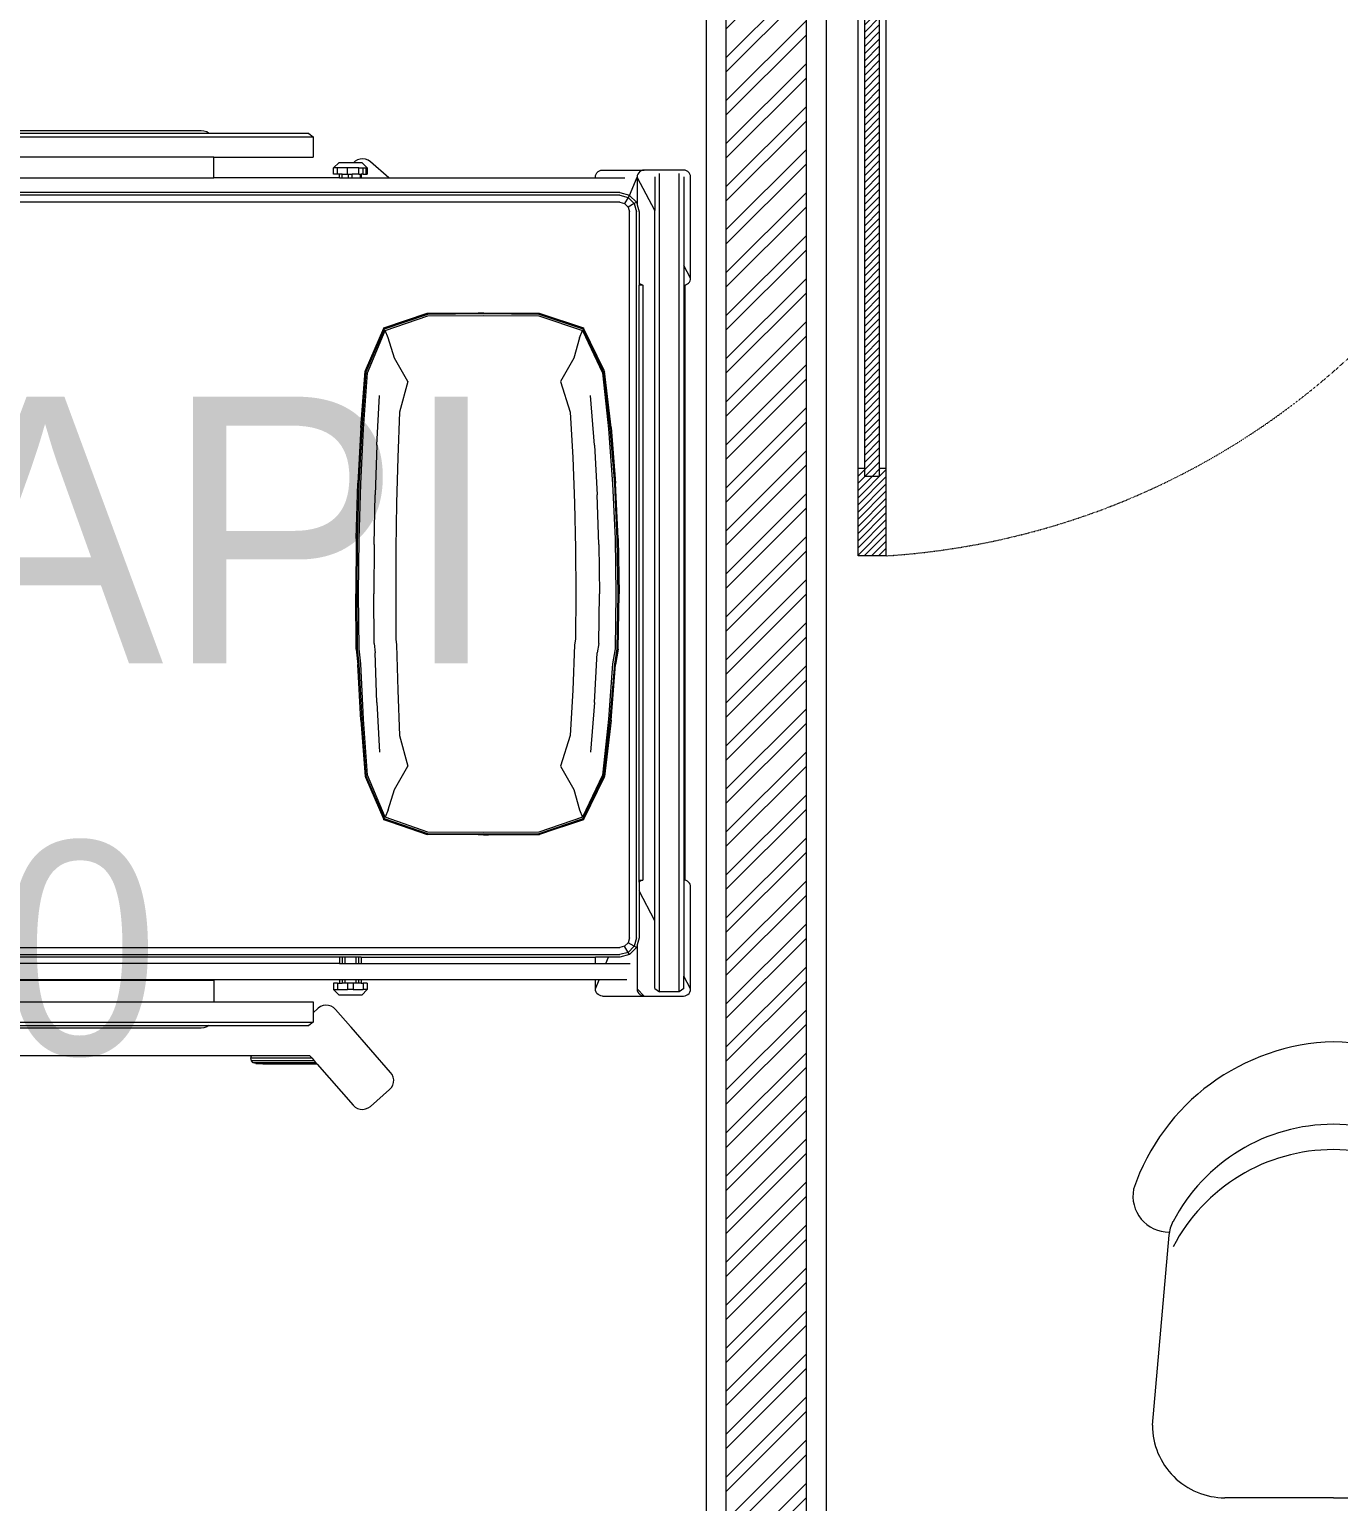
# Model space of a CAD drawing. Header units: millimetres. Extents: x -280308 to 6402717, y -14 to 2073074.
# Drawn here: x 39692 to 41331, y 738794 to 740638 of the extents above; entities that cross this region are included whole.
import ezdxf

# ---------------------------------------------------------------- set-up
doc = ezdxf.new("R2010")
doc.units = ezdxf.units.MM
doc.linetypes.add('ACAD_ISO03W100', pattern=[30, 12, -18])
doc.layers.get('0').update_dxf_attribs({"lineweight": 0})
for name, color, linetype, lineweight in [('_Door & Window', 1, 'Continuous', 0), ('A-ALINE-3', 111, 'Continuous', 15), ('A-ALINE-6', 117, 'Continuous', 9), ('A-Furn', 250, 'Continuous', 0), ('A-FURN-EQPM', 177, 'Continuous', 0)]:
    doc.layers.add(name, color=color, linetype=linetype, lineweight=lineweight)
doc.layers.add('A-FILL-1', color=7, linetype='Continuous', lineweight=0, true_color=0x454545)
doc.layers.add('A-TEXT', color=254, linetype='Continuous')
doc.layers.add('FURNITURE', color=26, linetype='Continuous')
doc.styles.add('Annotative', font='arial.ttf', dxfattribs={"height": 1.25})
doc.styles.add('CENTURY', font='GOTHIC.TTF')
pattern_1 = [(135, (51.1804, 3e-10), (-4.490128, -4.490128), [])]

# ---------------------------------------------------------------- blocks, each defined once
blk = doc.blocks.new('A$C89b419f8')
at = {"color": 0, "linetype": 'ByBlock', "lineweight": -2}
for p, q in [((478, 1328.6), (472.7, 1324.5)), ((478, 1328.6), (603.3, 1328.6)), ((603.3, 1328.6), (606.1, 1330.5)), ((603.3, 1328.6), (1124.3, 1328.6)), ((606.1, 1330.5), (609.5, 1331.7)), ((609.5, 1331.7), (613.1, 1332.1)), ((613.1, 1332.1), (1114.4, 1332.1)), ((1221.1, 1324.5), (472.7, 1324.5)), ((472.7, 1324.5), (472.7, 1299)), ((378.1, 1272.9), (401.1, 1293)), ((401.1, 1293), (404, 1295)), ((404, 1295), (407.2, 1296.3)), ((412, 1292.3), (405.1, 1285.5)), ((407.2, 1296.3), (410.5, 1296.8)), ((410.5, 1296.8), (413.9, 1296.6)), ((422, 1292.3), (412, 1292.3)), ((413.9, 1296.6), (417.1, 1295.6)), ((417.1, 1295.6), (420.1, 1293.9)), ((420.1, 1293.9), (422, 1292.3)), ((440.2, 1292.3), (422, 1292.3)), ((447.1, 1285.5), (440.2, 1292.3)), ((597.2, 1299), (472.7, 1299)), ((597.2, 1299), (1130.4, 1299)), ((597.2, 1272.9), (597.2, 1299)), ((0, 1273.9), (0.2, 1275.9)), ((0, 1147.5), (0, 1273.9)), ((0.2, 1275.9), (0.9, 1277.8)), ((0.9, 1277.8), (1.9, 1279.4)), ((1.9, 1279.4), (3.3, 1280.8)), ((3.3, 1280.8), (5, 1281.8)), ((5, 1281.8), (6.8, 1282.5)), ((6.8, 1282.5), (8.9, 1282.7)), ((8.4, 1274.2), (8.4, 1163.4)), ((8.9, 1282.7), (58.1, 1282.7)), ((14.2, 253.4), (14.2, 1278.7)), ((39.1, 253.4), (39.1, 1278.7)), ((44.8, 1274.2), (44.8, 1232.1)), ((44.8, 1232.1), (66.5, 1272.9)), ((58.1, 1282.7), (60.2, 1282.5)), ((110.4, 1282.7), (58.1, 1282.7)), ((60.2, 1282.5), (62, 1281.8)), ((62, 1281.8), (63.7, 1280.8)), ((63.7, 1280.8), (65, 1279.4)), ((65, 1279.4), (66.1, 1277.8)), ((66.1, 1277.8), (66.8, 1275.9)), ((66.5, 1272.9), (67, 1273.9)), ((66.6, 1272.9), (66.5, 1272.9)), ((66.8, 1275.9), (67, 1273.9)), ((67, 1273.9), (67, 1239.3)), ((76.4, 1251), (67, 1273.9)), ((119.2, 1272.9), (82.3, 1272.9)), ((112.4, 1282.5), (110.4, 1282.7)), ((114.3, 1281.8), (112.4, 1282.5)), ((115.9, 1280.8), (114.3, 1281.8)), ((117.3, 1279.4), (115.9, 1280.8)), ((118.3, 1277.8), (117.3, 1279.4)), ((119, 1275.9), (118.3, 1277.8)), ((119.2, 1273.9), (119, 1275.9)), ((119.2, 1272.9), (119.2, 1273.9)), ((378.1, 1272.9), (119.2, 1272.9)), ((412.6, 1272.9), (378.1, 1272.9)), ((406.4, 1285.5), (405.1, 1285.5)), ((405.1, 1285.5), (405.1, 1277.5)), ((406.4, 1277.5), (405.1, 1277.5)), ((406.4, 1277.5), (406.4, 1285.5)), ((410, 1285.5), (406.4, 1285.5)), ((410, 1277.5), (406.4, 1277.5)), ((410, 1277.5), (410, 1285.5)), ((415.6, 1285.5), (410, 1285.5)), ((410, 1277.5), (412.6, 1277.5)), ((413.4, 1277.5), (412.6, 1277.5)), ((412.6, 1277.5), (412.6, 1272.9)), ((413.4, 1272.9), (412.6, 1272.9)), ((415.6, 1277.5), (413.4, 1277.5)), ((413.4, 1272.9), (413.4, 1277.5)), ((423.8, 1272.9), (413.4, 1272.9)), ((415.6, 1285.5), (429.8, 1285.5)), ((415.6, 1277.5), (415.6, 1285.5)), ((415.6, 1277.5), (423.8, 1277.5)), ((428.5, 1277.5), (423.8, 1277.5)), ((423.8, 1272.9), (423.8, 1277.5)), ((428.5, 1272.9), (423.8, 1272.9)), ((429.8, 1277.5), (428.5, 1277.5)), ((428.5, 1272.9), (428.5, 1277.5)), ((436.5, 1272.9), (428.5, 1272.9)), ((429.8, 1285.5), (442.2, 1285.5)), ((429.8, 1277.5), (429.8, 1285.5)), ((436.5, 1277.5), (429.8, 1277.5)), ((436.5, 1277.5), (439.6, 1277.5)), ((436.5, 1272.9), (436.5, 1277.5)), ((439.6, 1272.9), (436.5, 1272.9)), ((439.6, 1272.9), (439.6, 1277.5)), ((439.6, 1277.5), (442.2, 1277.5)), ((439.6, 1272.9), (597.2, 1272.9)), ((442.2, 1285.5), (447.1, 1285.5)), ((442.2, 1277.5), (442.2, 1285.5)), ((442.2, 1277.5), (447.1, 1277.5)), ((447.1, 1277.5), (447.1, 1285.5)), ((1130.4, 1272.9), (597.2, 1272.9)), ((88.7, 1254.5), (76.7, 1251.2)), ((88.7, 1254.5), (1361.7, 1254.5)), ((67, 1239.3), (64.6, 1230.3)), ((67.8, 1242.4), (67, 1239.3)), ((76.4, 1251), (67.8, 1242.4)), ((67.8, 1242.4), (70.6, 1240.8)), ((70.6, 1240.8), (67.8, 1230.3)), ((78.3, 1248.4), (70.6, 1240.8)), ((70.6, 1240.8), (78.3, 1236.4)), ((76.7, 1251.2), (76.4, 1251)), ((76.7, 1251.2), (78.3, 1248.4)), ((78.3, 1236.4), (76.7, 1230.3)), ((88.7, 1251.2), (78.3, 1248.4)), ((78.3, 1248.4), (82.7, 1240.8)), ((82.7, 1240.8), (78.3, 1236.4)), ((88.7, 1242.4), (82.7, 1240.8)), ((88.7, 1251.2), (1361.7, 1251.2)), ((88.7, 1242.4), (1361.7, 1242.4)), ((44.8, 342.6), (44.8, 1232.1)), ((64.6, 1230.3), (64.6, 1141.5)), ((67.8, 321.1), (67.8, 1230.3)), ((76.7, 321.1), (76.7, 1230.3)), ((0, 1147.5), (8.4, 1163.4)), ((8.4, 1163.4), (8.4, 273.2)), ((0.2, 1145.7), (0, 1147.5)), ((0.7, 1144.1), (0.2, 1145.7)), ((1.5, 1142.6), (0.7, 1144.1)), ((2.6, 1141.3), (1.5, 1142.6)), ((3.9, 1140.2), (2.6, 1141.3)), ((5.4, 1139.4), (3.9, 1140.2)), ((7, 1138.8), (5.4, 1139.4)), ((7, 393.4), (7, 1138.8)), ((61.6, 1139.4), (60, 1138.8)), ((60, 1138.8), (64.6, 1138.8)), ((60, 1138.8), (60, 393.4)), ((63.1, 1140.2), (61.6, 1139.4)), ((64.4, 1141.3), (63.1, 1140.2)), ((64.6, 1141.5), (64.4, 1141.3)), ((64.6, 1141.5), (64.6, 1138.8)), ((64.6, 393.4), (64.6, 1138.8)), ((134, 1084.6), (189.3, 1103.2)), ((189.5, 1103.4), (134.3, 1085.2)), ((134.4, 1083.4), (189.5, 1102.1)), ((190.1, 1100.3), (135.6, 1082)), ((253, 1103.7), (189.3, 1103.2)), ((253, 1103.7), (189.5, 1103.4)), ((189.5, 1102.1), (259.6, 1102.7)), ((259.6, 1100.8), (190.1, 1100.3)), ((259.6, 1103.8), (253, 1103.7)), ((259.6, 1103.8), (266.2, 1103.7)), ((259.6, 1102.7), (329.7, 1102.1)), ((329.1, 1100.3), (259.6, 1100.8)), ((266.2, 1103.7), (330, 1103.2)), ((329.8, 1103.4), (266.2, 1103.7)), ((382.7, 1082), (329.1, 1100.3)), ((329.7, 1102.1), (383.9, 1083.4)), ((384.1, 1085.2), (329.8, 1103.4)), ((384.4, 1084.6), (330, 1103.2)), ((108.3, 1031.7), (134, 1084.6)), ((108.7, 1029.8), (134.4, 1083.4)), ((135.6, 1082), (110.5, 1028.9)), ((134.3, 1085.2), (134, 1084.6)), ((134, 1084.6), (134.4, 1083.4)), ((139, 1072.5), (135.6, 1082)), ((139, 1072.5), (146.4, 1047.2)), ((370.7, 1047.2), (379, 1072.5)), ((379, 1072.5), (382.7, 1082)), ((404.9, 1028.9), (382.7, 1082)), ((383.9, 1083.4), (384.4, 1084.6)), ((383.9, 1083.4), (406.7, 1029.8)), ((384.4, 1084.6), (384.1, 1085.2)), ((407.2, 1031.7), (384.4, 1084.6)), ((146.4, 1047.2), (162.9, 1018)), ((354, 1018), (370.7, 1047.2)), ((99.6, 960.2), (108, 1031)), ((100.7, 959.3), (108.7, 1029.8)), ((110.5, 1028.9), (103, 958.9)), ((108.3, 1031.7), (108, 1031)), ((162.9, 1018), (150.8, 979.5)), ((354, 1018), (364.8, 979.5)), ((409.7, 958.9), (404.9, 1028.9)), ((406.7, 1029.8), (411.9, 959.3)), ((407.5, 1031), (407.2, 1031.7)), ((413, 960.2), (407.5, 1031)), ((120.5, 938.1), (125.4, 1000.3)), ((392.8, 938.1), (389.7, 1000.3)), ((150.8, 979.5), (147.6, 922.6)), ((364.8, 979.5), (366.8, 922.6)), ((99.6, 960.2), (93.9, 890.5)), ((95.1, 889.9), (100.7, 959.3)), ((103, 958.9), (97.7, 889.7)), ((413.1, 889.7), (409.7, 958.9)), ((411.9, 959.3), (415.5, 889.9)), ((413, 960.2), (416.7, 890.5)), ((120.5, 938.1), (116.9, 876)), ((147.6, 922.6), (145.4, 865.7)), ((366.8, 922.6), (368.2, 865.7)), ((392.8, 938.1), (395, 876)), ((90.6, 821.3), (93.9, 890.5)), ((91.9, 821), (95.1, 889.9)), ((97.7, 889.7), (94.5, 820.9)), ((415.1, 820.9), (413.1, 889.7)), ((415.5, 889.9), (417.5, 821)), ((418.8, 821.3), (416.7, 890.5)), ((114.8, 814), (116.9, 876)), ((396.4, 814), (395, 876)), ((145.4, 865.7), (144, 808.9)), ((368.2, 865.7), (369, 808.9)), ((90.6, 821.3), (89.5, 752)), ((90.8, 752), (91.9, 821)), ((94.5, 820.9), (93.5, 752)), ((114.8, 814), (114.1, 752)), ((396.4, 814), (396.8, 752)), ((415.8, 752), (415.1, 820.9)), ((417.5, 821), (418.2, 752)), ((418.8, 821.3), (419.5, 752)), ((144, 808.9), (143.6, 752)), ((369, 808.9), (369.3, 752)), ((90.6, 682.8), (89.5, 752)), ((91.9, 683.1), (90.8, 752)), ((93.5, 752), (94.5, 683.2)), ((114.8, 690), (114.1, 752)), ((143.6, 752), (144, 695.2)), ((369.3, 752), (369, 695.2)), ((396.4, 690), (396.8, 752)), ((415.1, 683.2), (415.8, 752)), ((418.2, 752), (417.5, 683.1)), ((418.8, 682.8), (419.5, 752)), ((90.6, 682.8), (93.9, 663.5)), ((95.1, 664.1), (91.9, 683.1)), ((94.5, 683.2), (97.7, 664.3)), ((114.8, 690), (116.9, 678)), ((144, 695.2), (145.4, 688.3)), ((145.4, 688.3), (147.6, 631.5)), ((368.2, 688.3), (366.8, 631.5)), ((369, 695.2), (368.2, 688.3)), ((396.4, 690), (395, 678)), ((413.1, 664.3), (415.1, 683.2)), ((417.5, 683.1), (415.5, 664.1)), ((418.8, 682.8), (416.7, 663.5)), ((100.7, 594.7), (95.1, 664.1)), ((97.7, 664.3), (103, 595.1)), ((120.5, 616), (116.9, 678)), ((392.8, 616), (395, 678)), ((409.7, 595.1), (413.1, 664.3)), ((415.5, 664.1), (411.9, 594.7)), ((99.6, 593.8), (93.9, 663.5)), ((413, 593.8), (416.7, 663.5)), ((147.6, 631.5), (150.8, 574.5)), ((366.8, 631.5), (364.8, 574.5)), ((120.5, 616), (125.4, 553.7)), ((392.8, 616), (389.7, 553.7)), ((99.6, 593.8), (108, 523.1)), ((108.7, 524.2), (100.7, 594.7)), ((103, 595.1), (110.5, 525.1)), ((404.9, 525.1), (409.7, 595.1)), ((411.9, 594.7), (406.7, 524.2)), ((413, 593.8), (407.5, 523.1)), ((150.8, 574.5), (162.9, 536.1)), ((364.8, 574.5), (354, 536.1)), ((162.9, 536.1), (146.4, 506.8)), ((370.7, 506.8), (354, 536.1)), ((108.3, 522.3), (108, 523.1)), ((108.3, 522.3), (134, 469.4)), ((134.4, 470.6), (108.7, 524.2)), ((110.5, 525.1), (135.6, 472.1)), ((382.7, 472.1), (404.9, 525.1)), ((406.7, 524.2), (383.9, 470.6)), ((407.2, 522.3), (384.4, 469.4)), ((407.5, 523.1), (407.2, 522.3)), ((146.4, 506.8), (139, 481.5)), ((379, 481.5), (370.7, 506.8)), ((139, 481.5), (135.6, 472.1)), ((379, 481.5), (382.7, 472.1)), ((134.4, 470.6), (134, 469.4)), ((134, 469.4), (189.3, 450.8)), ((134, 469.4), (134.3, 468.9)), ((134.3, 468.9), (189.5, 450.6)), ((189.5, 452), (134.4, 470.6)), ((135.6, 472.1), (190.1, 453.7)), ((329.1, 453.7), (382.7, 472.1)), ((383.9, 470.6), (329.7, 452)), ((329.8, 450.6), (384.1, 468.9)), ((384.4, 469.4), (330, 450.8)), ((384.4, 469.4), (383.9, 470.6)), ((384.1, 468.9), (384.4, 469.4)), ((253, 450.3), (189.3, 450.8)), ((259.6, 451.3), (189.5, 452)), ((189.5, 450.6), (253, 450.3)), ((190.1, 453.7), (259.6, 453.3)), ((259.6, 450.3), (253, 450.3)), ((259.6, 453.3), (329.1, 453.7)), ((329.7, 452), (259.6, 451.3)), ((259.6, 450.3), (266.2, 450.3)), ((266.2, 450.3), (330, 450.8)), ((266.2, 450.3), (329.8, 450.6)), ((0.2, 386.6), (0.7, 388.2)), ((0.7, 388.2), (1.5, 389.7)), ((1.5, 389.7), (2.6, 391)), ((2.6, 391), (3.9, 392.1)), ((3.9, 392.1), (5.4, 392.9)), ((5.4, 392.9), (7, 393.4)), ((60, 393.4), (61.6, 392.9)), ((64.6, 393.4), (60, 393.4)), ((61.6, 392.9), (63.1, 392.1)), ((63.1, 392.1), (64.4, 391)), ((64.4, 391), (64.6, 390.8)), ((64.6, 390.8), (64.6, 393.4)), ((64.6, 390.8), (64.6, 380.2)), ((0, 384.8), (0.2, 386.6)), ((0, 257.1), (0, 384.8)), ((44.8, 342.6), (64.6, 380.2)), ((64.6, 380.2), (64.6, 321.1)), ((44.8, 257.9), (44.8, 342.6)), ((64.6, 321.1), (67, 312.2)), ((67.8, 321.1), (70.6, 310.7)), ((70.6, 310.7), (78.3, 315.1)), ((76.7, 321.1), (78.3, 315.1)), ((78.3, 315.1), (82.7, 310.7)), ((67, 312.2), (67.8, 309.1)), ((67, 312.2), (67, 257.1)), ((67.8, 309.1), (70.6, 310.7)), ((67.8, 309.1), (76.7, 300.2)), ((70.6, 310.7), (78.3, 303)), ((76.7, 300.2), (78.3, 303)), ((76.7, 300.2), (88.7, 297)), ((78.3, 303), (82.7, 310.7)), ((78.3, 303), (88.7, 300.2)), ((82.7, 310.7), (88.7, 309.1)), ((2014.2, 309.1), (88.7, 309.1)), ((2014.2, 300.2), (88.7, 300.2)), ((88.7, 297), (102.9, 297)), ((102.9, 297), (119.2, 297)), ((106.1, 289.2), (102.9, 297)), ((412.6, 297), (119.2, 297)), ((119.2, 289.2), (119.2, 297)), ((412.6, 297), (415.8, 297)), ((412.6, 297), (412.6, 289.2)), ((415.8, 297), (419.4, 297)), ((415.8, 297), (415.8, 289.2)), ((419.4, 297), (432.9, 297)), ((419.4, 297), (419.4, 289.2)), ((432.9, 297), (436.5, 297)), ((432.9, 297), (432.9, 289.2)), ((436.5, 297), (439.6, 297)), ((436.5, 297), (436.5, 289.2)), ((439.6, 297), (1715.4, 297)), ((439.6, 297), (439.6, 289.2)), ((106.1, 289.2), (75.7, 289.2)), ((119.2, 289.2), (106.1, 289.2)), ((412.6, 289.2), (119.2, 289.2)), ((415.8, 289.2), (412.6, 289.2)), ((419.4, 289.2), (415.8, 289.2)), ((432.9, 289.2), (419.4, 289.2)), ((436.5, 289.2), (432.9, 289.2)), ((439.6, 289.2), (436.5, 289.2)), ((439.6, 289.2), (1715.3, 289.2)), ((0, 257.1), (8.4, 273.2)), ((8.4, 257.9), (8.4, 273.2)), ((79.9, 268.7), (114.5, 268.7)), ((114.5, 268.7), (119.2, 268.7)), ((119.2, 257.1), (114.5, 268.7)), ((119.2, 268.7), (412.6, 268.7)), ((119.2, 257.1), (119.2, 268.7)), ((405.1, 264.5), (410, 264.5)), ((405.1, 264.5), (405.1, 256.3)), ((412.6, 264.5), (410, 264.5)), ((410, 264.5), (410, 256.3)), ((412.6, 268.7), (415.8, 268.7)), ((412.6, 268.7), (412.6, 264.5)), ((412.6, 264.5), (415.8, 264.5)), ((415.8, 268.7), (419.4, 268.7)), ((415.8, 268.7), (415.8, 264.5)), ((415.8, 264.5), (419.4, 264.5)), ((419.4, 268.7), (432.9, 268.7)), ((419.4, 268.7), (419.4, 264.5)), ((419.4, 264.5), (422.5, 264.5)), ((422.5, 264.5), (429.8, 264.5)), ((422.5, 264.5), (422.5, 256.3)), ((429.8, 264.5), (432.9, 264.5)), ((429.8, 264.5), (429.8, 256.3)), ((432.9, 268.7), (436.5, 268.7)), ((432.9, 268.7), (432.9, 264.5)), ((432.9, 264.5), (436.5, 264.5)), ((436.5, 268.7), (439.6, 268.7)), ((436.5, 268.7), (436.5, 264.5)), ((439.6, 264.5), (436.5, 264.5)), ((439.6, 268.7), (1715.1, 268.7)), ((439.6, 268.7), (439.6, 264.5)), ((442.2, 264.5), (439.6, 264.5)), ((442.2, 264.5), (447.1, 264.5)), ((442.2, 264.5), (442.2, 256.3)), ((447.1, 264.5), (447.1, 256.3)), ((597.2, 268), (597.2, 240.9)), ((1130.4, 268), (597.2, 268)), ((0.2, 255.1), (0, 257.1)), ((0.9, 253.2), (0.2, 255.1)), ((1.9, 251.6), (0.9, 253.2)), ((3.3, 250.2), (1.9, 251.6)), ((5, 249.2), (3.3, 250.2)), ((6.8, 248.5), (5, 249.2)), ((8.9, 248.3), (6.8, 248.5)), ((8.4, 257.9), (14.2, 253.4)), ((58.1, 248.3), (8.9, 248.3)), ((14.2, 253.4), (39.1, 253.4)), ((44.8, 257.9), (39.1, 253.4)), ((67, 257.1), (58.1, 248.3)), ((60.2, 248.5), (58.1, 248.3)), ((110.4, 248.3), (58.1, 248.3)), ((62, 249.2), (60.2, 248.5)), ((63.7, 250.2), (62, 249.2)), ((65, 251.6), (63.7, 250.2)), ((66.1, 253.2), (65, 251.6)), ((66.8, 255.1), (66.1, 253.2)), ((67, 257.1), (66.8, 255.1)), ((110.4, 248.3), (112.4, 248.5)), ((112.4, 248.5), (114.3, 249.2)), ((114.3, 249.2), (115.9, 250.2)), ((115.9, 250.2), (117.3, 251.6)), ((117.3, 251.6), (118.3, 253.2)), ((118.3, 253.2), (119, 255.1)), ((119, 255.1), (119.2, 257.1)), ((405.1, 256.3), (410, 256.3)), ((405.1, 256.3), (412, 249.5)), ((422.5, 256.3), (410, 256.3)), ((412, 249.5), (440.2, 249.5)), ((422.5, 256.3), (429.8, 256.3)), ((442.2, 256.3), (429.8, 256.3)), ((447.1, 256.3), (440.2, 249.5)), ((447.1, 256.3), (442.2, 256.3)), ((597.2, 240.9), (472.7, 240.9)), ((472.7, 240.9), (472.7, 227.4)), ((1130.4, 240.9), (597.2, 240.9)), ((425.8, 210), (444.7, 231.6)), ((444.7, 231.6), (447.3, 233.9)), ((447.3, 233.9), (450.3, 235.6)), ((450.3, 235.6), (453.5, 236.6)), ((453.5, 236.6), (456.9, 236.8)), ((456.9, 236.8), (460.2, 236.3)), ((460.2, 236.3), (463.4, 235)), ((463.4, 235), (466.3, 233)), ((466.3, 233), (472.7, 227.4)), ((472.7, 227.4), (472.7, 215.5)), ((375.7, 152.7), (425.2, 209.3)), ((425.2, 209.4), (425.8, 210)), ((425.3, 209.4), (425.2, 209.4)), ((425.2, 209.3), (425.2, 209.4)), ((425.2, 209.3), (425.3, 209.4)), ((425.3, 209.4), (425.8, 210)), ((472.7, 215.5), (478, 211.3)), ((1221.1, 215.5), (472.7, 215.5)), ((603.3, 211.3), (478, 211.3)), ((603.3, 211.3), (606.1, 209.5)), ((1124.3, 211.3), (603.3, 211.3)), ((606.1, 209.5), (609.5, 208.3)), ((609.5, 208.3), (613.1, 207.9)), ((613.1, 207.9), (1114.4, 207.9)), ((471.3, 167.1), (469.3, 164.8)), ((474.1, 170.3), (471.3, 167.1)), ((471.3, 167.1), (550, 167.1)), ((476.9, 173.5), (474.1, 170.3)), ((474.1, 170.3), (550.9, 170.3)), ((476.9, 173.5), (550, 173.5)), ((547.7, 164.8), (550, 167.1)), ((550, 173.5), (1691.4, 173.6)), ((550.9, 170.3), (550, 173.5)), ((550, 167.1), (550.9, 170.3)), ((372.4, 146.6), (373.7, 149.8)), ((373.7, 149.8), (375.7, 152.7)), ((467.8, 163.1), (422.7, 111.6)), ((468.5, 163.9), (467.8, 163.1)), ((467.8, 163.1), (535.9, 163.1)), ((469.3, 164.8), (468.5, 163.9)), ((536.3, 163.9), (468.5, 163.9)), ((469.3, 164.8), (547.7, 164.8)), ((535.9, 163.1), (536.3, 163.9)), ((544.5, 163.9), (536.3, 163.9)), ((544.5, 163.9), (547.7, 164.8)), ((371.9, 143.3), (372.4, 146.6)), ((372.2, 139.9), (371.9, 143.3)), ((373.1, 136.7), (372.2, 139.9)), ((374.8, 133.7), (373.1, 136.7)), ((377.2, 131.1), (374.8, 133.7)), ((401.1, 110.1), (377.2, 131.1)), ((422.7, 111.6), (420.1, 109.2)), ((404, 108.1), (401.1, 110.1)), ((407.2, 106.9), (404, 108.1)), ((410.5, 106.3), (407.2, 106.9)), ((413.9, 106.6), (410.5, 106.3)), ((417.1, 107.5), (413.9, 106.6)), ((420.1, 109.2), (417.1, 107.5))]:
    blk.add_line(p, q, dxfattribs=at)
blk = doc.blocks.new('A$Ccc440957')
at = {"layer": 'FURNITURE', "color": 0, "linetype": 'ByBlock', "lineweight": -2}
for p, q in [((-44.9, 189), (-243.3, 171.7)), ((30.7, 0), (30.7, 113.4)), ((30.7, 0), (30.7, -113.4)), ((-44.9, -189), (-243.3, -171.7))]:
    blk.add_line(p, q, dxfattribs=at)
for centre, radius, start, end in [((-218.8, -5.7), 226.4, 108.7288, 178.5583), ((-284.3, 171.6), 37.8, 0, 100.971), ((-44.9, 113.4), 75.6, 0, 90), ((-240, 134.1), 37.8, 94.9782, 117.5453), ((-170.1, 0), 189, 117.5453, 180), ((-143.7, 0), 189, 117.5453, 180), ((-218.8, 5.7), 226.4, 181.4417, 251.2712), ((-170.1, 0), 189, 180, 242.4547), ((-143.7, 0), 189, 180, 242.4547), ((-44.9, -113.4), 75.6, 270, 0), ((-240, -134.1), 37.8, 242.4547, 265.0218), ((-284.3, -171.6), 37.8, 259.029, 0)]:
    blk.add_arc(centre, radius, start, end, dxfattribs=at)
blk = doc.blocks.new('A$Ce288bb9c')
at = {"layer": 'A-Furn', "color": 0, "linetype": 'ByBlock', "lineweight": -2, "ltscale": 0.25, "xscale": -1}
blk.add_blockref('A$C89b419f8', (43930.3, -17719.6), dxfattribs=at)
at = {"layer": 'A-Furn', "color": 0, "linetype": 'ByBlock', "lineweight": -2, "ltscale": 0.25, "xscale": 1.20000000000002, "yscale": 1.20000000000002, "zscale": 1.20000000000002, "rotation": 269.9999999847032}
blk.add_blockref('A$Ccc440957', (44735.6, -18062.9), dxfattribs=at)
blk = doc.blocks.new('P180')
at = {"layer": 'A-Furn'}
h = blk.add_hatch(dxfattribs=at)
h.set_pattern_fill('ANSI31', color=256, scale=2, angle=450, style=0)
h.paths.add_polyline_path([(-30765.8, -2658.3), (-30755.8, -2658.3), (-30755.8, -2648.3), (-30625.8, -2648.3), (-30625.8, -2658.3), (-30615.8, -2658.3), (-30615.8, -2688.3), (-30650.8, -2688.3), (-30650.8, -2698.3), (-30765.8, -2698.3)])
h = blk.add_hatch(dxfattribs=at)
h.set_pattern_fill('ANSI31', color=256, scale=2, angle=450, style=0)
h.set_pattern_definition([(135, (51.1804, -604.547), (-4.490128, -4.490128), [])])
h.paths.add_polyline_path([(-30615.8, -3608.3), (-30505.8, -3608.3), (-30505.8, -3600.3), (-30515.8, -3600.3), (-30515.8, -3581.3), (-30505.8, -3581.3), (-30505.8, -3573.3), (-30615.8, -3573.3)])
h = blk.add_hatch(dxfattribs=at)
h.set_pattern_fill('ANSI31', color=256, scale=2, angle=450, style=0)
h.set_pattern_definition(pattern_1)
h.paths.add_polyline_path([(-29695.8, -3608.3), (-29805.8, -3608.3), (-29805.8, -3600.3), (-29795.8, -3600.3), (-29795.8, -3581.3), (-29805.8, -3581.3), (-29805.8, -3573.3), (-29695.8, -3573.3)])
h = blk.add_hatch(dxfattribs=at)
h.set_pattern_fill('ANSI31', color=256, scale=2, angle=450, style=0)
h.set_pattern_definition(pattern_1)
h.paths.add_polyline_path([(-29795.8, -3600.3), (-29795.8, -3581.3), (-30515.8, -3581.3), (-30515.8, -3600.3)])
h = blk.add_hatch(dxfattribs=at)
h.set_pattern_fill('ANSI31', color=256, scale=2, angle=450, style=0)
h.paths.add_polyline_path([(-30765.8, -3638.3), (-30755.8, -3638.3), (-30755.8, -3648.3), (-30625.8, -3648.3), (-30625.8, -3638.3), (-30615.8, -3638.3), (-30615.8, -3608.3), (-30650.8, -3608.3), (-30650.8, -3598.3), (-30765.8, -3598.3)])
at = {"layer": '_Door & Window'}
for points in [[(-30765.8, -2658.3), (-30755.8, -2658.3), (-30755.8, -2648.3), (-30625.8, -2648.3), (-30625.8, -2658.3), (-30615.8, -2658.3), (-30615.8, -2688.3), (-30650.8, -2688.3), (-30650.8, -2698.3), (-30765.8, -2698.3), (-30765.8, -2658.3)], [(-30615.8, -3608.3), (-30505.8, -3608.3), (-30505.8, -3600.3), (-30515.8, -3600.3), (-30515.8, -3581.3), (-30505.8, -3581.3), (-30505.8, -3573.3), (-30615.8, -3573.3), (-30615.8, -3608.3)], [(-29695.8, -3608.3), (-29805.8, -3608.3), (-29805.8, -3600.3), (-29795.8, -3600.3), (-29795.8, -3581.3), (-29805.8, -3581.3), (-29805.8, -3573.3), (-29695.8, -3573.3), (-29695.8, -3608.3)], [(-30765.8, -3638.3), (-30755.8, -3638.3), (-30755.8, -3648.3), (-30625.8, -3648.3), (-30625.8, -3638.3), (-30615.8, -3638.3), (-30615.8, -3608.3), (-30650.8, -3608.3), (-30650.8, -3598.3), (-30765.8, -3598.3), (-30765.8, -3638.3)]]:
    blk.add_lwpolyline(points, dxfattribs=at)
blk.add_lwpolyline([(-30615.8, -3608.3), (-30615.8, -3573.3), (-29695.8, -3573.3), (-29695.8, -3608.3)], close=True, dxfattribs=at)
at = {"layer": '_Door & Window', "linetype": 'ACAD_ISO03W100', "ltscale": 0.02}
blk.add_arc((-30640.5, -3634.6), 946.6, 3.7152, 88.5077, dxfattribs=at)
at = {"layer": 'A-Furn'}
blk.add_lwpolyline([(-29795.8, -3600.3), (-29795.8, -3581.3), (-30515.8, -3581.3), (-30515.8, -3600.3)], close=True, dxfattribs=at)
at = {"layer": 'Defpoints', "ltscale": 0.25, "insert": (-30585.6, -3496.2), "char_height": 30, "attachment_point": 1, "rotation": 270, "style": 'CENTURY'}
blk.add_mtext_dynamic_manual_height_columns('90', width=78.467, gutter_width=750, heights=[0], dxfattribs=at)
blk = doc.blocks.new('A$C7136d0a8')
at = {"layer": 'A-FILL-1', "ltscale": 0.25}
h = blk.add_hatch(dxfattribs=at)
h.set_pattern_fill('ANSI32', color=256, scale=4, angle=900)
h.set_pattern_definition([(225, (171695.378, -70618.296), (26.940768, -26.940768), []), (225, (171677.417, -70618.296), (26.940768, -26.940768), [])])
h.paths.add_polyline_path([(67017.2, -34982.6), (67017.2, -31232.6), (67117.2, -31232.6), (67117.2, -34982.6)])
at = {"layer": 'A-ALINE-3', "linetype": 'Continuous'}
blk.add_lwpolyline([(67017.2, -34982.6), (67017.2, -31232.6), (67117.2, -31232.6), (67117.2, -34982.6)], close=True, dxfattribs=at)
at = {"layer": 'A-ALINE-6'}
blk.add_lwpolyline([(66992.2, -34982.6), (66992.2, -31232.6), (67142.2, -31232.6), (67142.2, -34982.6)], close=True, dxfattribs=at)
at = {"rotation": 270}
blk.add_blockref('P180', (70790.5, -62148.5), dxfattribs=at)

msp = doc.modelspace()

# ---------------------------------------------------------------- block references
at = {"layer": 'A-FURN-EQPM', "ltscale": 0.25}
msp.add_blockref('A$Ce288bb9c', (-3410.6, 756898.7), dxfattribs=at)

# ---------------------------------------------------------------- texts
at = {"layer": 'A-TEXT', "ltscale": 0.25, "insert": (37029.1, 740178.1), "char_height": 267.3, "attachment_point": 1, "style": 'Annotative'}
msp.add_mtext_dynamic_manual_height_columns('\\pxqc;{\\fCentury Gothic|b0|i0|c0|p34;\\H1.25x;FISIOTERAPI\\H0.8x;\\PFFL %%P 0.000}', width=3725.027, gutter_width=1670.6, heights=[0], dxfattribs=at)

# ---------------------------------------------------------------- next in the draw order: block references
at = {"ltscale": 0.25}
msp.add_blockref('A$C7136d0a8', (-26452.8, 772431.3), dxfattribs=at)

doc.saveas('drawing.dxf')
